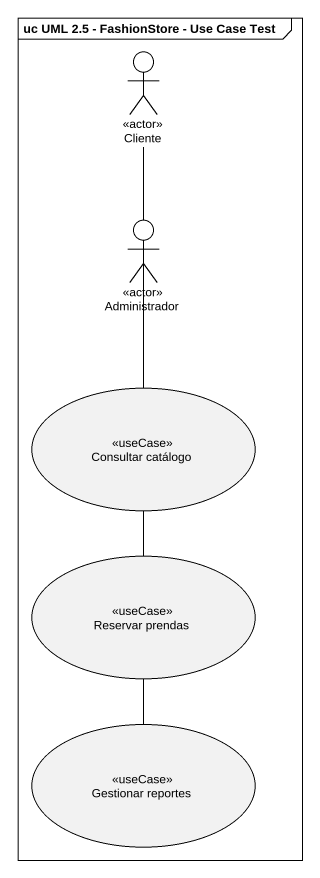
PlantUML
@startuml
mainframe uc UML 2.5 - FashionStore - Use Case Test
actor Cliente <<actor>>
actor Administrador <<actor>>
usecase "Consultar catálogo" as Consultar_catálogo <<useCase>>
usecase "Reservar prendas" as Reservar_prendas <<useCase>>
usecase "Gestionar reportes" as Gestionar_reportes <<useCase>>
Cliente -- Consultar_catálogo
Cliente -- Reservar_prendas
Administrador -- Gestionar_reportes
@enduml
